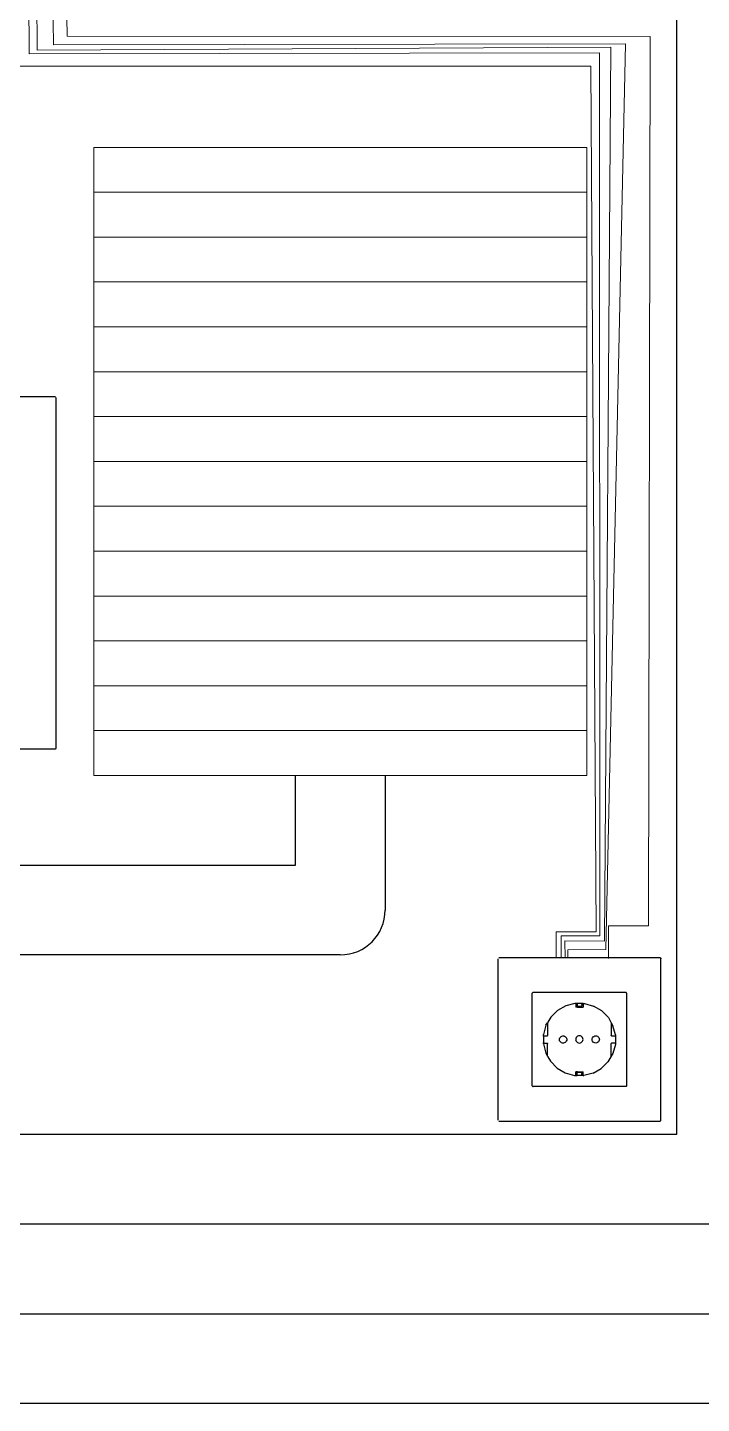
# Model space of a CAD drawing. Header units: metres. Extents: x -42301 to 31628, y -23013 to 30697.
# Drawn here: x -3561 to 6144, y -3177 to 16631 of the extents above; entities that cross this region are included whole.
import ezdxf

# ---------------------------------------------------------------- set-up
doc = ezdxf.new("R2010")
doc.units = ezdxf.units.M
doc.header["$LTSCALE"] = 0.01
doc.header["$MEASUREMENT"] = 0
for name, color, linetype, lineweight in [('canal', 9, 'Continuous', 15), ('Canales', 250, 'Continuous', 25), ('l1', 1, 'Continuous', 15), ('neutro', 5, 'Continuous', 15), ('Rack 1 - 2', 250, 'Continuous', 5), ('Roseta', 250, 'Continuous', 5), ('tierra', 3, 'Continuous', 15)]:
    doc.layers.add(name, color=color, linetype=linetype, lineweight=lineweight)
doc.layers.add('Edges', color=7, linetype='Continuous')

msp = doc.modelspace()

# ---------------------------------------------------------------- linework, layer by layer
at = {"layer": 'canal'}
for p, q in [((-3075, 20683), (-2988, 16504)), ((-2988, 16504), (5406, 16503)), ((5406, 16503), (5380, 3698)), ((-3687, 16076), (4552, 16076)), ((4552, 16076), (4630, 3614)), ((4630, 3614), (4054, 3614)), ((4054, 3614), (4054, 3239)), ((4630, 3614), (4630, 3614)), ((5380, 3698), (4805, 3698)), ((4805, 3698), (4805, 3230))]:
    msp.add_line(p, q, dxfattribs=at)
at = {"layer": 'Canales'}
for p, q in [((5787, 698), (5787, 17359)), ((298, 4573), (298, 5864)), ((1589, 5864), (1589, 4573)), ((-8743, 4573), (298, 4573)), ((1589, 4573), (1589, 3927)), ((943, 3281), (-8097, 3281)), ((-8420, 698), (5787, 698)), ((6432, -594), (-8420, -594)), ((-8097, -1885), (23868, -1885)), ((23868, -3177), (-36189, -3177))]:
    msp.add_line(p, q, dxfattribs=at)
msp.add_arc((943, 3927), 646, 270, 0, dxfattribs=at)
at = {"layer": 'Edges'}
for p, q in [((-3165, 11313), (-5110, 11313)), ((-3165, 11313), (-3160, 11311)), ((-3160, 11311), (-3156, 11307)), ((-3156, 11307), (-3154, 11302)), ((-3154, 11302), (-3154, 6253)), ((-3165, 6242), (-5110, 6242)), ((-3160, 6244), (-3165, 6242)), ((-3156, 6248), (-3160, 6244)), ((-3154, 6253), (-3156, 6248)), ((3211, 3225), (3211, 902)), ((5548, 3239), (3224, 3239)), ((5548, 3239), (5555, 3237)), ((5560, 3232), (5555, 3237)), ((5560, 3232), (5561, 3225)), ((5561, 902), (5561, 3225)), ((3707, 1398), (3708, 2729)), ((3708, 2729), (3709, 2736)), ((3709, 2736), (3714, 2741)), ((3714, 2741), (3721, 2742)), ((3721, 2742), (5053, 2742)), ((4322, 2582), (4190, 2547)), ((4334, 2582), (4322, 2582)), ((4334, 2582), (4334, 2583)), ((4352, 2581), (4334, 2582)), ((4334, 2582), (4334, 2529)), ((4352, 2581), (4352, 2583)), ((4386, 2581), (4352, 2581)), ((4352, 2581), (4352, 2540)), ((4420, 2580), (4386, 2581)), ((4420, 2583), (4420, 2581)), ((4420, 2581), (4420, 2580)), ((4439, 2581), (4420, 2580)), ((4420, 2580), (4420, 2577)), ((4420, 2575), (4420, 2577)), ((4420, 2570), (4420, 2575)), ((4439, 2581), (4439, 2582)), ((4439, 2581), (4458, 2581)), ((4439, 2581), (4439, 2529)), ((4458, 2581), (4590, 2545)), ((5060, 2741), (5053, 2742)), ((5059, 2740), (5064, 2736)), ((5064, 2736), (5060, 2741)), ((5065, 2736), (5064, 2736)), ((5066, 2729), (5065, 2736)), ((5065, 2729), (5065, 1398)), ((5066, 2729), (5066, 1398)), ((3974, 2384), (3932, 2312)), ((4071, 2480), (3974, 2384)), ((4190, 2547), (4071, 2480)), ((4360, 2529), (4334, 2529)), ((4352, 2539), (4352, 2540)), ((4420, 2539), (4352, 2539)), ((4360, 2529), (4413, 2529)), ((4413, 2529), (4439, 2529)), ((4420, 2570), (4420, 2570)), ((4420, 2570), (4420, 2565)), ((4420, 2565), (4420, 2564)), ((4420, 2564), (4420, 2562)), ((4420, 2562), (4420, 2560)), ((4420, 2560), (4420, 2556)), ((4420, 2556), (4420, 2554)), ((4420, 2550), (4420, 2554)), ((4420, 2548), (4420, 2550)), ((4420, 2545), (4420, 2548)), ((4420, 2543), (4420, 2545)), ((4420, 2541), (4420, 2543)), ((4420, 2540), (4420, 2541)), ((4420, 2539), (4420, 2540)), ((4707, 2476), (4590, 2545)), ((4803, 2378), (4707, 2476)), ((4803, 2378), (4841, 2312)), ((3905, 2267), (3869, 2135)), ((3905, 2267), (3929, 2305)), ((3929, 2305), (3932, 2312)), ((3929, 2305), (3929, 2303)), ((3929, 2303), (3929, 2121)), ((4841, 2312), (4844, 2304)), ((4843, 2302), (4844, 2304)), ((4843, 2302), (4843, 2121)), ((4844, 2304), (4870, 2260)), ((4905, 2128), (4870, 2260)), ((3869, 2111), (3868, 2017)), ((3868, 2017), (3870, 2013)), ((3868, 1999), (3868, 2017)), ((3868, 1999), (3903, 1867)), ((3869, 2111), (3869, 2135)), ((3871, 2114), (3869, 2111)), ((3870, 2013), (3873, 2011)), ((3874, 2116), (3871, 2114)), ((3873, 2011), (3924, 2011)), ((3874, 2116), (3924, 2115)), ((3924, 2115), (3928, 2117)), ((3924, 2011), (3928, 2010)), ((3928, 2117), (3929, 2121)), ((3928, 2010), (3929, 2006)), ((3929, 1825), (3929, 2006)), ((4099, 2060), (4100, 2073)), ((4102, 2046), (4099, 2060)), ((4100, 2073), (4104, 2086)), ((4108, 2034), (4102, 2046)), ((4104, 2086), (4112, 2098)), ((4117, 2024), (4108, 2034)), ((4112, 2098), (4122, 2107)), ((4129, 2017), (4117, 2024)), ((4122, 2107), (4134, 2113)), ((4142, 2012), (4129, 2017)), ((4134, 2113), (4148, 2116)), ((4155, 2011), (4142, 2012)), ((4148, 2116), (4161, 2115)), ((4169, 2014), (4155, 2011)), ((4161, 2115), (4174, 2111)), ((4181, 2020), (4169, 2014)), ((4174, 2111), (4186, 2103)), ((4191, 2029), (4181, 2020)), ((4186, 2103), (4195, 2093)), ((4198, 2041), (4191, 2029)), ((4195, 2093), (4201, 2081)), ((4203, 2054), (4198, 2041)), ((4201, 2081), (4204, 2067)), ((4204, 2067), (4203, 2054)), ((4336, 2077), (4334, 2064)), ((4334, 2064), (4336, 2050)), ((4341, 2090), (4336, 2077)), ((4341, 2037), (4336, 2050)), ((4349, 2100), (4341, 2090)), ((4341, 2037), (4349, 2027)), ((4360, 2109), (4349, 2100)), ((4349, 2027), (4360, 2018)), ((4373, 2114), (4360, 2109)), ((4360, 2018), (4373, 2013)), ((4386, 2116), (4373, 2114)), ((4373, 2013), (4386, 2011)), ((4400, 2114), (4386, 2116)), ((4386, 2011), (4400, 2013)), ((4413, 2109), (4400, 2114)), ((4400, 2013), (4413, 2018)), ((4423, 2100), (4413, 2109)), ((4413, 2018), (4423, 2027)), ((4432, 2090), (4423, 2100)), ((4423, 2027), (4432, 2037)), ((4437, 2077), (4432, 2090)), ((4432, 2037), (4437, 2050)), ((4439, 2064), (4437, 2077)), ((4437, 2050), (4439, 2064)), ((4569, 2063), (4571, 2077)), ((4571, 2049), (4569, 2063)), ((4571, 2077), (4576, 2089)), ((4576, 2037), (4571, 2049)), ((4576, 2089), (4584, 2100)), ((4585, 2026), (4576, 2037)), ((4584, 2100), (4595, 2108)), ((4596, 2018), (4585, 2026)), ((4595, 2108), (4607, 2114)), ((4608, 2013), (4596, 2018)), ((4607, 2114), (4621, 2116)), ((4622, 2011), (4608, 2013)), ((4621, 2116), (4634, 2114)), ((4635, 2013), (4622, 2011)), ((4634, 2114), (4647, 2109)), ((4648, 2019), (4635, 2013)), ((4647, 2109), (4658, 2101)), ((4659, 2027), (4648, 2019)), ((4658, 2101), (4666, 2090)), ((4667, 2038), (4659, 2027)), ((4666, 2090), (4672, 2078)), ((4672, 2051), (4667, 2038)), ((4672, 2078), (4674, 2064)), ((4674, 2064), (4672, 2051)), ((4845, 2117), (4843, 2121)), ((4845, 2010), (4843, 2006)), ((4845, 1831), (4843, 2006)), ((4849, 2116), (4845, 2117)), ((4845, 2010), (4849, 2011)), ((4849, 2116), (4899, 2116)), ((4899, 2011), (4849, 2011)), ((4904, 1992), (4867, 1860)), ((4903, 2114), (4899, 2116)), ((4899, 2011), (4902, 2013)), ((4902, 2013), (4904, 2017)), ((4905, 2111), (4903, 2114)), ((4905, 2111), (4904, 2017)), ((4904, 2017), (4904, 1992)), ((4905, 2128), (4905, 2111)), ((3903, 1867), (3929, 1823)), ((3929, 1825), (3929, 1823)), ((3929, 1823), (3930, 1820)), ((3930, 1820), (3932, 1815)), ((3932, 1815), (3970, 1749)), ((4841, 1815), (4798, 1743)), ((4841, 1815), (4843, 1819)), ((4843, 1825), (4845, 1830)), ((4844, 1822), (4843, 1825)), ((4844, 1822), (4843, 1819)), ((4867, 1860), (4844, 1822)), ((4845, 1830), (4845, 1831)), ((3970, 1749), (4066, 1651)), ((4066, 1651), (4183, 1582)), ((4360, 1598), (4334, 1598)), ((4334, 1546), (4334, 1598)), ((4420, 1588), (4352, 1588)), ((4352, 1588), (4352, 1587)), ((4352, 1546), (4352, 1587)), ((4360, 1598), (4413, 1598)), ((4413, 1598), (4439, 1598)), ((4420, 1588), (4420, 1587)), ((4420, 1587), (4420, 1586)), ((4420, 1586), (4420, 1584)), ((4439, 1545), (4439, 1598)), ((4583, 1580), (4701, 1647)), ((4701, 1647), (4798, 1743)), ((3707, 1398), (3709, 1391)), ((3709, 1391), (3714, 1386)), ((4183, 1582), (4315, 1546)), ((4315, 1546), (4334, 1546)), ((4334, 1546), (4352, 1546)), ((4387, 1546), (4352, 1546)), ((4420, 1546), (4387, 1546)), ((4420, 1584), (4420, 1582)), ((4420, 1582), (4420, 1579)), ((4420, 1579), (4420, 1577)), ((4420, 1577), (4420, 1573)), ((4420, 1571), (4420, 1573)), ((4420, 1567), (4420, 1571)), ((4420, 1565), (4420, 1567)), ((4420, 1563), (4420, 1565)), ((4420, 1562), (4420, 1563)), ((4420, 1558), (4420, 1562)), ((4420, 1557), (4420, 1558)), ((4420, 1552), (4420, 1557)), ((4420, 1552), (4420, 1550)), ((4420, 1547), (4420, 1550)), ((4420, 1546), (4420, 1547)), ((4439, 1545), (4420, 1546)), ((4439, 1545), (4451, 1545)), ((4583, 1580), (4451, 1545)), ((5065, 1391), (5060, 1386)), ((5066, 1398), (5065, 1391)), ((3714, 1386), (3721, 1385)), ((5053, 1385), (3721, 1385)), ((5060, 1386), (5053, 1385)), ((3224, 888), (5548, 888)), ((5555, 890), (5548, 888)), ((5560, 895), (5555, 890)), ((5560, 895), (5561, 902))]:
    msp.add_line(p, q, dxfattribs=at)
at = {"layer": 'l1'}
for p, q in [((-3554, 20470), (-3539, 16250)), ((-3539, 16250), (4674, 16266)), ((4674, 16266), (4682, 3888)), ((4682, 3888), (4682, 3554)), ((4682, 3554), (4125, 3554)), ((4125, 3554), (4125, 3248))]:
    msp.add_line(p, q, dxfattribs=at)
at = {"layer": 'neutro'}
for p, q in [((-3445, 20535), (-3422, 16303)), ((-3422, 16303), (4838, 16350)), ((4838, 16350), (4746, 3477)), ((4746, 3477), (4174, 3481)), ((4177, 3473), (4180, 3242))]:
    msp.add_line(p, q, dxfattribs=at)
at = {"layer": 'Rack 1 - 2'}
for p, q in [((-2608, 5864), (-2608, 14905)), ((4495, 14905), (-2608, 14905)), ((4495, 5864), (4495, 14905)), ((-2608, 14259), (4495, 14259)), ((-2608, 13613), (4495, 13613)), ((-2608, 12968), (4495, 12968)), ((-2608, 12322), (4495, 12322)), ((-2608, 11676), (4495, 11676)), ((-2608, 11030), (4495, 11030)), ((-2608, 10385), (4495, 10385)), ((-2608, 9739), (4495, 9739)), ((-2608, 9093), (4495, 9093)), ((-2608, 8447), (4495, 8447)), ((-2608, 7801), (4495, 7801)), ((-2608, 7156), (4495, 7156)), ((-2608, 6510), (4495, 6510)), ((298, 5864), (-2608, 5864)), ((298, 5864), (1589, 5864)), ((1589, 5864), (4495, 5864))]:
    msp.add_line(p, q, dxfattribs=at)
at = {"layer": 'Roseta'}
for p, q in [((3723, -1885), (5856, -1885)), ((5856, -3177), (3723, -3177))]:
    msp.add_line(p, q, dxfattribs=at)
at = {"layer": 'tierra'}
for p, q in [((-3256, 20586), (-3186, 16380)), ((-3186, 16380), (5049, 16394)), ((5049, 16394), (4769, 3357)), ((4769, 3357), (4219, 3354)), ((4219, 3354), (4219, 3242))]:
    msp.add_line(p, q, dxfattribs=at)

doc.saveas('drawing.dxf')
